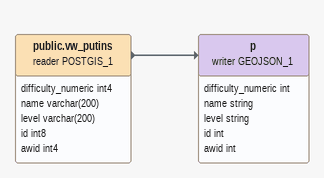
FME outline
public.vw_putins (reader POSTGIS_1)
    attributes: difficulty_numeric int4, name varchar(200), level varchar(200), id int8, awid int4
    -> p (writer GEOJSON_1)
p (writer GEOJSON_1)
    attributes: difficulty_numeric int, name string, level string, id int, awid int
